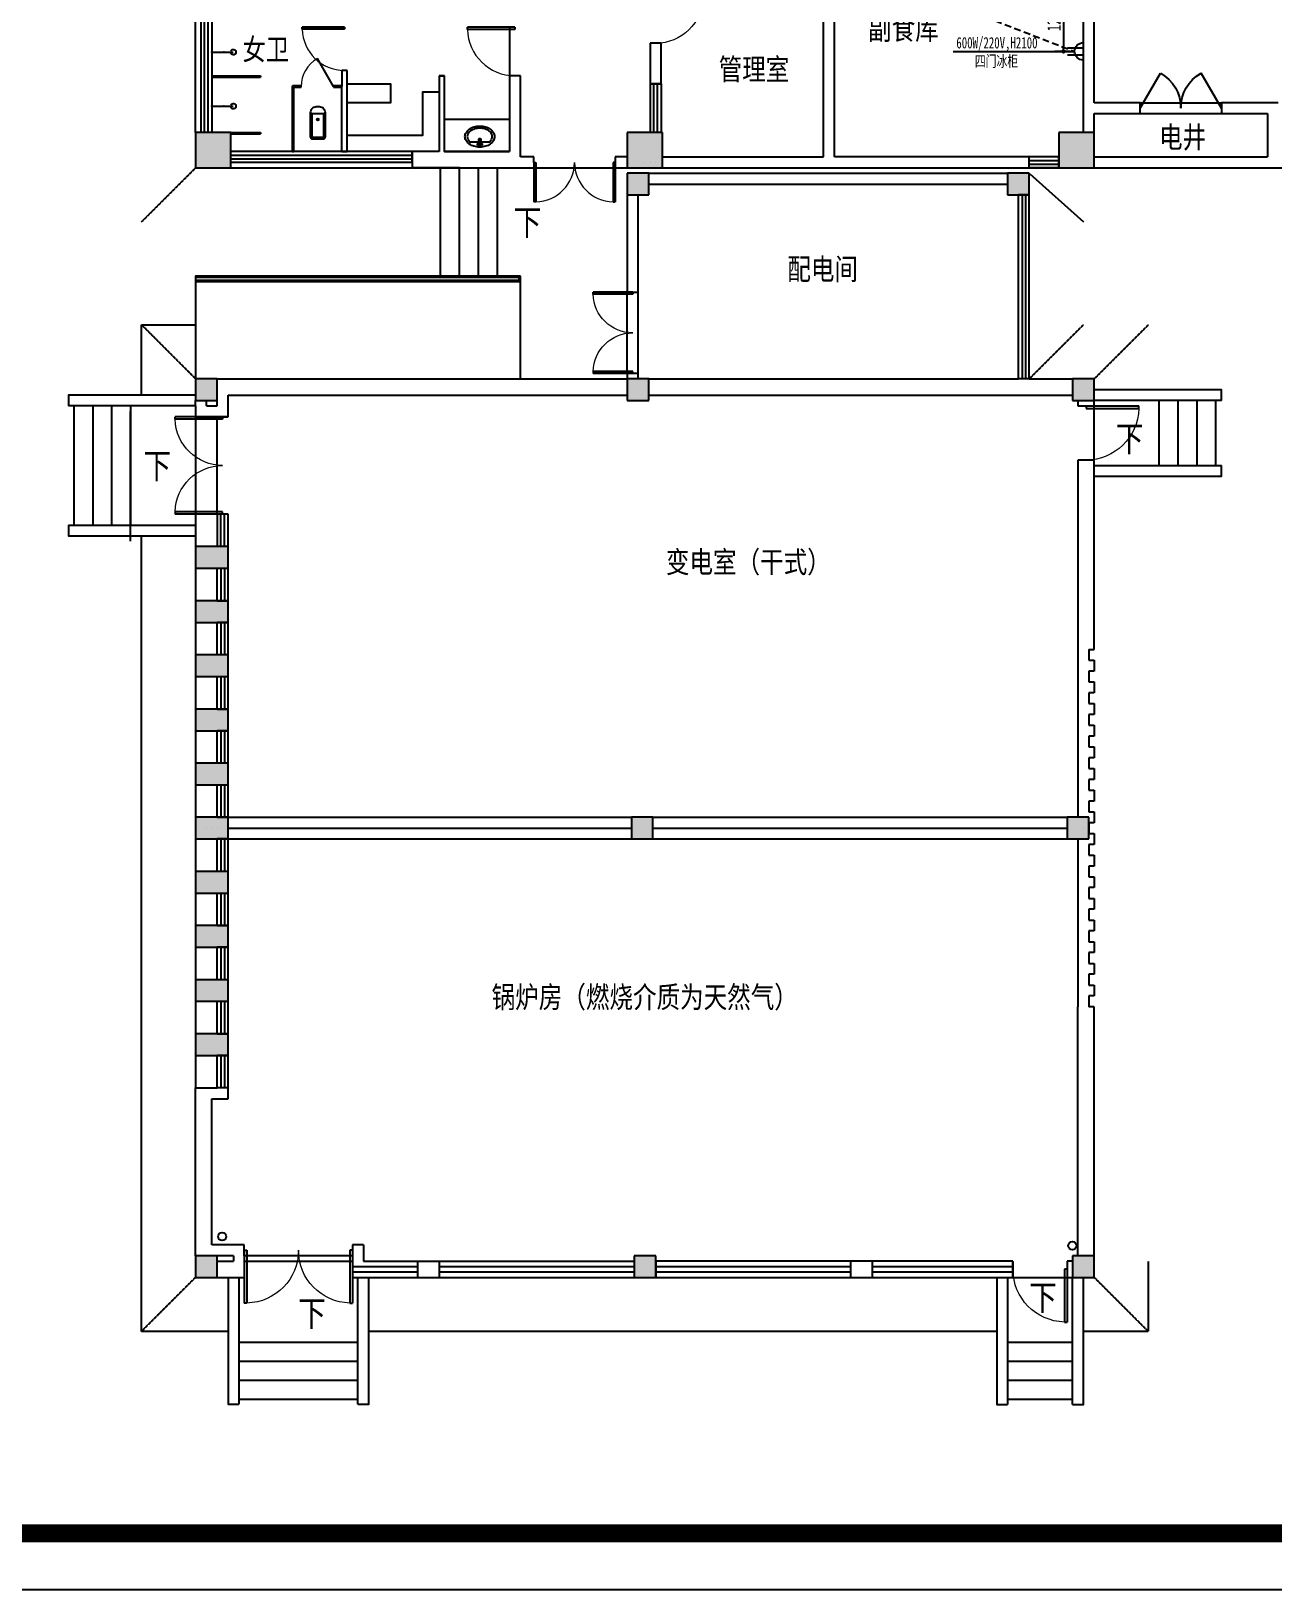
# Model space of a CAD drawing. Header units: inches. Extents: x 871252 to 1312932, y -88801 to 86720.
# Drawn here: x 887146 to 910083, y 7391 to 36188 of the extents above; entities that cross this region are included whole.
import ezdxf

# ---------------------------------------------------------------- set-up
doc = ezdxf.new("R2010")
doc.units = ezdxf.units.IN
doc.header["$MEASUREMENT"] = 0
doc.linetypes.add('DASH', pattern=[0.35, 0.25, -0.1])
doc.linetypes.add('HIDDEN', pattern=[0.375, 0.25, -0.125])
for name, color, linetype in [('COLUMN', 6, 'Continuous'), ('CURTWALL', 4, 'Continuous'), ('DIM_SYMB', 3, 'Continuous'), ('GROUND', 34, 'Continuous'), ('LATRINE', 6, 'Continuous'), ('LG', 84, 'Continuous'), ('LVTRY', 6, 'Continuous'), ('PUB_HATCH', 8, 'Continuous'), ('PUB_STRM', 4, 'Continuous'), ('PUB_TEXT', 151, 'Continuous'), ('STAIR', 6, 'Continuous'), ('WALL', 7, 'Continuous'), ('WINDOW', 3, 'Continuous'), ('供排水', 4, 'Continuous'), ('外框', 7, 'Continuous'), ('家具', 42, 'Continuous'), ('电位', 1, 'Continuous')]:
    doc.layers.add(name, color=color, linetype=linetype)
doc.styles.add('_TCH_DIM', font='stylu.ttf')
doc.styles.get("Standard").update_dxf_attribs({"font": '', "width": 0.7, "height": 250})
doc.styles.add('STYLE4', font='', dxfattribs={"width": 0.7, "height": 180})
doc.styles.get('Standard').set_extended_font_data('NSimSun')
doc.styles.get('STYLE4').set_extended_font_data('NSimSun')
doc.dimstyles.new('电路', dxfattribs={"dimscale": 80, "dimtxt": 2.5, "dimasz": 1, "dimexe": 2, "dimexo": 1, "dimtad": 1, "dimdec": 0, "dimtxsty": 'Standard', "dimblk": 'DOT', "dimcen": 1, "dimclrd": 6, "dimclre": 6, "dimclrt": 6, "dimadec": 0, "dimazin": 0, "dimtfac": 1, "dimtdec": 0, "dimtmove": 0, "dimatfit": 3, "dimfxl": 0, "dimarcsym": 0})

# ---------------------------------------------------------------- blocks, each defined once
blk = doc.blocks.new('$DorLib2D$00000231')
at = {"color": 0}
for p, q in [((-0.5, 0), (-0.25, 0.433)), ((0.5, 0), (0.25, 0.433))]:
    blk.add_line(p, q, dxfattribs=at)
for centre, start, end in [((-0.5, 0), 0, 60), ((0.5, 0), 120, 180)]:
    blk.add_arc(centre, 0.5, start, end, dxfattribs=at)
blk = doc.blocks.new('$DorLib2D$00000001')
for p, q in [((0.45, 0.975), (0.5, 0.975)), ((0.45, 0), (0.45, 0.975)), ((0.5, 0), (0.5, 0.975)), ((0.5, 0), (0.45, 0))]:
    blk.add_line(p, q)
at = {"lineweight": 13}
blk.add_arc((0.475, 0), 0.975, 91.4693, 180, dxfattribs=at)
blk = doc.blocks.new('$TCHSYS$WIN2D')
for p, q in [((-0.5, 0.5), (0.5, 0.5)), ((-0.5, 0.5), (-0.5, -0.5)), ((0.5, 0.5), (0.5, -0.5)), ((0.5, 0.1667), (-0.5, 0.1667)), ((0.5, -0.1667), (-0.5, -0.1667)), ((-0.5, -0.5), (0.5, -0.5))]:
    blk.add_line(p, q)
blk = doc.blocks.new('$DorLib2D$00000002')
for p, q in [((-0.5, 0), (-0.5, 0.4875)), ((-0.475, 0.4875), (-0.5, 0.4875)), ((-0.475, 0), (-0.475, 0.4875)), ((0.475, 0), (0.475, 0.4875)), ((0.475, 0.4875), (0.5, 0.4875)), ((0.5, 0), (0.5, 0.4875)), ((-0.5, 0), (-0.475, 0)), ((0.5, 0), (0.475, 0))]:
    blk.add_line(p, q)
at = {"lineweight": 13}
for centre, start, end in [((-0.4875, 0), 0, 88.53072), ((0.4875, 0), 91.46928, 180)]:
    blk.add_arc(centre, 0.4875, start, end, dxfattribs=at)
blk = doc.blocks.new('$lvtry$00000200')
at = {"color": 0}
for p, q in [((-110, -40, 0), (-110, -470, 0)), ((100, -30, 0), (-100, -30, 0)), ((110, -470, 0), (110, -40, 0))]:
    blk.add_line(p, q, dxfattribs=at)
at = {"color": 0, "elevation": 0}
blk.add_lwpolyline([(100, 0), (-100, 0, 0.414214), (-140, -40), (-140, -480, 0.414214), (-30, -590), (30, -590, 0.414214), (140, -480), (140, -40, 0.414214)], format="xyb", close=True, dxfattribs=at)
blk.add_lwpolyline([(140, -470), (-140, -470)], dxfattribs=at)
at = {"color": 0}
blk.add_circle((0, -359, 0), 20, dxfattribs=at)
for centre, start, end in [((-100, -40, 0), 90, 180), ((100, -40, 0), 0, 90)]:
    blk.add_arc(centre, 10, start, end, dxfattribs=at)
for p in [(0, 0), (0, -359, 0)]:
    blk.add_point(p, dxfattribs=at)
blk = doc.blocks.new('$TCHSYS$APDOOR2D')
blk.add_line((0.5, 0), (0, 0.866))
at = {"lineweight": 13}
blk.add_arc((0.5, 0), 1, 120, 180, dxfattribs=at)
blk = doc.blocks.new('$lvtry$00000168')
at = {"color": 0}
blk.add_line((0, 0), (0, -395), dxfattribs=at)
blk.add_arc((0, -395), 50, 121.0332, 58.9668, dxfattribs=at)
for p in [(0, 0), (0, -223)]:
    blk.add_point(p, dxfattribs=at)
blk = doc.blocks.new('$lvtry$00000195')
at = {"color": 0}
for p, q in [((-165, -91), (-34, -91)), ((-17, -58), (-17, -48)), ((-16, -91), (-11, -91)), ((11, -91), (165, -91)), ((17, -58), (17, -48))]:
    blk.add_line(p, q, dxfattribs=at)
blk.add_lwpolyline([(273, -195, -0.132138), (254, -266, -0.106661), (193, -332, -0.083339), (108, -374, -0.072039), (0, -389, -0.072039), (-108, -374, -0.083339), (-193, -332, -0.106661), (-254, -266, -0.132138), (-273, -195, -0.132138), (-254, -124, -0.106661), (-193, -57, -0.083339), (-108, -16, -0.072039), (0, 0, -0.072039), (108, -16, -0.083339), (193, -57, -0.106661), (254, -124, -0.132138)], format="xyb", close=True, dxfattribs=at)
blk.add_circle((0, -58), 16.7, dxfattribs=at)
for centre, radius, start, end in [((-131, -195), 101, 149.8906, 180), ((-131, -195), 101, 180, 210.1094), ((-68, -231), 174, 128.9257, 149.8906), ((-68, -158), 174, 210.1094, 234.4623), ((-165, -111), 20, 90, 128.9257), ((-40, -49), 10.1, 106.6096, 258.1648), ((-64, 218), 259, 274.7069, 282.3732), ((-75, -228), 173, 71.36, 79.1873), ((-29, -95), 6.77, 155.344, 308.3224), ((-171, 3), 166, 324.8411, 338.1337), ((-171, 3), 170, 324.8411, 331.3523), ((-29, -95), 3.37, 155.344, 308.3224), ((100, -210), 170, 132.3141, 138.8253), ((100, -210), 166, 125.5327, 138.8253), ((0, -131), 25, 112.516, 67.484), ((-12, -74), 10.6, 201.8924, 261.774), ((0, -48), 16.7, 0, 180), ((-381, -131), 372, 2.3982, 6.7627), ((0, -111), 9.9, 201.7837, 338.2163), ((64, 218), 259, 257.6268, 265.2931), ((381, -131), 372, 170.1008, 177.6018), ((75, -228), 173, 100.8127, 110.4191), ((40, -49), 10.1, 281.8352, 73.3904), ((165, -111), 20, 51.0743, 90), ((165, -111), 20, 51.0743, 90), ((68, -158), 174, 305.5377, 329.8906), ((68, -231), 174, 30.1094, 51.0743), ((131, -195), 101, 0, 30.1094), ((131, -195), 101, 329.8906, 0), ((-27, -100), 245, 234.4623, 253.5183), ((0, -9), 340, 253.5183, 270), ((0, -9), 340, 270, 286.4817), ((27, -100), 245, 286.4817, 305.5377)]:
    blk.add_arc(centre, radius, start, end, dxfattribs=at)
for p in [(0, -58), (0, -131)]:
    blk.add_point(p, dxfattribs=at)
blk = doc.blocks.new('A$C383973DD')
at = {"layer": '电位'}
for p, q in [((0, 0), (0, 503)), ((292, 316), (0, 316)), ((292, 187), (0, 187))]:
    blk.add_line(p, q, dxfattribs=at)
blk.add_arc((0, 252), 161, 270, 90, dxfattribs=at)
blk = doc.blocks.new('A$C7F97516A')
at = {"layer": '电位', "color": 4, "xscale": -1}
blk.add_blockref('A$C383973DD', (292, 0), dxfattribs=at)
blk = doc.blocks.new('A$C624B2101')
at = {"rotation": 180}
blk.add_blockref('A$C7F97516A', (292, 503), dxfattribs=at)
blk = doc.blocks.new('A$C76033D9E')
at = {"layer": '电位', "rotation": 180}
blk.add_blockref('A$C624B2101', (292, 503), dxfattribs=at)
blk = doc.blocks.new('A$C748C3124')
at = {"layer": '电位', "rotation": 90}
blk.add_blockref('A$C76033D9E', (503, 0), dxfattribs=at)
blk = doc.blocks.new('A$C42B0259F')
at = {"layer": '电位', "ltscale": 5, "xscale": -1, "rotation": 180}
blk.add_blockref('A$C748C3124', (0, 292), dxfattribs=at)
blk = doc.blocks.new('A$C46FF7360')
at = {"layer": '供排水', "color": 1, "rotation": 270}
blk.add_blockref('A$C42B0259F', (0, 503), dxfattribs=at)
blk = doc.blocks.new('A$C2916719F')
at = {"layer": '电位', "linetype": 'ByBlock', "rotation": 180}
blk.add_blockref('A$C46FF7360', (292, 503), dxfattribs=at)
blk = doc.blocks.new('A$C03132E9D')
at = {"layer": '电位', "linetype": 'ByBlock', "rotation": 270}
blk.add_blockref('A$C2916719F', (0, 292), dxfattribs=at)
blk = doc.blocks.new('A$C6B0667CD')
at = {"layer": '电位', "rotation": 89.99999999999999}
blk.add_blockref('A$C03132E9D', (292, 0), dxfattribs=at)
blk = doc.blocks.new('A$C1DA46B52')
at = {"layer": '电位', "xscale": -1, "rotation": 180}
blk.add_blockref('A$C6B0667CD', (0, 503), dxfattribs=at)
blk = doc.blocks.new('A$C30686D04')
at = {"layer": 'WALL', "color": 5, "rotation": 90}
blk.add_blockref('A$C1DA46B52', (503, 0), dxfattribs=at)
blk = doc.blocks.new('A$C10C2449B')
at = {"layer": 'WALL', "color": 5, "rotation": 90}
blk.add_blockref('A$C30686D04', (292, 0), dxfattribs=at)
blk = doc.blocks.new('A$C50093F6F')
at = {"layer": '电位', "rotation": 270}
blk.add_blockref('A$C10C2449B', (0, 292), dxfattribs=at)
blk = doc.blocks.new('A$C5F826928')
at = {"layer": '电位', "rotation": 270}
blk.add_blockref('A$C50093F6F', (0, 503), dxfattribs=at)
blk = doc.blocks.new('_DOT')
at = {"color": 0, "linetype": 'ByBlock'}
blk.add_line((-0.5, 0), (-1, 0), dxfattribs=at)
at = {"color": 0, "linetype": 'ByBlock', "const_width": 0.5}
blk.add_lwpolyline([(-0.25, 0, 1), (0.25, 0, 1)], format="xyb", close=True, dxfattribs=at)
blk = doc.blocks.new('*D152')
at = {"layer": 'Defpoints', "color": 0, "transparency": 16777216}
for p in [(906422, 37034), (906216, 35814), (906422, 35814)]:
    blk.add_point(p, dxfattribs=at)
at = {"layer": '电位', "color": 6, "lineweight": -2, "transparency": 16777216}
for p, q in [((906342, 37034), (906056, 37034)), ((906216, 36954), (906216, 35894)), ((906342, 35814), (906056, 35814))]:
    blk.add_line(p, q, dxfattribs=at)
at = {"layer": '电位', "color": 6, "lineweight": -2, "transparency": 16777216, "xscale": 80, "yscale": 80, "zscale": 80}
for p, rotation in [((906216, 37034), 90), ((906216, 35814), 270)]:
    blk.add_blockref('_DOT', p, dxfattribs=dict(at, rotation=rotation))
at = {"layer": '电位', "color": 6, "transparency": 16777216, "insert": (906041, 36424), "char_height": 250, "attachment_point": 5, "rotation": 90}
blk.add_mtext('1220', dxfattribs=at)

msp = doc.modelspace()

# ---------------------------------------------------------------- hatches: boundary and pattern name
at = {"layer": 'PUB_HATCH'}
for points in [[(890833.2, 33664.3), (890833.2, 34314.3), (890183.2, 34314.3), (890183.2, 33664.3)], [(898808.2, 33664.2), (898808.2, 34314.2), (898158.2, 34314.2), (898158.2, 33664.2)], [(906783.2, 33664.2), (906783.2, 34314.2), (906133.2, 34314.2), (906133.2, 33664.2)], [(898158.2, 33564.3), (898158.2, 33164.3), (898558.2, 33164.3), (898558.2, 33564.3)], [(905183.2, 33564.3), (905183.2, 33164.3), (905583.2, 33164.3), (905583.2, 33564.3)], [(890183.2, 29764.3), (890183.2, 29364.3), (890583.2, 29364.3), (890583.2, 29764.3)], [(898158.2, 29764.3), (898158.2, 29364.3), (898558.2, 29364.3), (898558.2, 29764.3)], [(906383.2, 29764.3), (906383.2, 29364.3), (906783.2, 29364.3), (906783.2, 29764.3)], [(890183.2, 26664.3), (890183.2, 26264.3), (890783.2, 26264.3), (890783.2, 26664.3)], [(890183.2, 25664.3), (890183.2, 25264.3), (890783.2, 25264.3), (890783.2, 25664.3)], [(890183.2, 24664.3), (890183.2, 24264.3), (890783.2, 24264.3), (890783.2, 24664.3)], [(890183.2, 23664.3), (890183.2, 23264.3), (890783.2, 23264.3), (890783.2, 23664.3)], [(890183.2, 22664.3), (890183.2, 22264.3), (890783.2, 22264.3), (890783.2, 22664.3)], [(890183.2, 21664.3), (890183.2, 21264.3), (890783.2, 21264.3), (890783.2, 21664.3)], [(898233.2, 21664.3), (898233.2, 21264.3), (898633.2, 21264.3), (898633.2, 21664.3)], [(906283.2, 21664.3), (906283.2, 21264.3), (906683.2, 21264.3), (906683.2, 21664.3)], [(890183.2, 20664.3), (890183.2, 20264.3), (890783.2, 20264.3), (890783.2, 20664.3)], [(890183.2, 19664.3), (890183.2, 19264.3), (890783.2, 19264.3), (890783.2, 19664.3)], [(890183.2, 18664.3), (890183.2, 18264.3), (890783.2, 18264.3), (890783.2, 18664.3)], [(890183.2, 17664.3), (890183.2, 17264.3), (890783.2, 17264.3), (890783.2, 17664.3)], [(890183.2, 13564.3), (890183.2, 13164.3), (890583.2, 13164.3), (890583.2, 13564.3)], [(898283.2, 13564.3), (898283.2, 13164.3), (898683.2, 13164.3), (898683.2, 13564.3)], [(906383.2, 13564.3), (906383.2, 13164.3), (906783.2, 13164.3), (906783.2, 13564.3)]]:
    msp.add_hatch(color=256, dxfattribs=at).paths.add_polyline_path(points)

# ---------------------------------------------------------------- linework, layer by layer
for points in [[(890183.2, 34314.3), (890183.2, 58264.3)], [(890833.2, 33664.3), (894173.2, 33664.3)], [(905583.2, 33664.3), (906133.2, 33664.3)], [(905591.7, 33550.2), (906583.2, 32664.3)]]:
    msp.add_lwpolyline(points)
at = {"layer": 'COLUMN'}
for p, q in [((890833.2, 34314.3), (890183.2, 34314.3)), ((890183.2, 34314.3), (890183.2, 33664.3)), ((890833.2, 33664.3), (890833.2, 34314.3)), ((898808.2, 34314.2), (898158.2, 34314.2)), ((898158.2, 34314.2), (898158.2, 33664.2)), ((898808.2, 33664.2), (898808.2, 34314.2)), ((906783.2, 34314.2), (906133.2, 34314.2)), ((906133.2, 34314.2), (906133.2, 33664.2)), ((906783.2, 33664.2), (906783.2, 34314.2)), ((890183.2, 33664.3), (890833.2, 33664.3)), ((898158.2, 33664.2), (898808.2, 33664.2)), ((898158.2, 33564.3), (898158.2, 33164.3)), ((898558.2, 33564.3), (898158.2, 33564.3)), ((898558.2, 33164.3), (898558.2, 33564.3)), ((905183.2, 33564.3), (905183.2, 33164.3)), ((905583.2, 33564.3), (905183.2, 33564.3)), ((905583.2, 33164.3), (905583.2, 33564.3)), ((906133.2, 33664.2), (906783.2, 33664.2)), ((898158.2, 33164.3), (898558.2, 33164.3)), ((905183.2, 33164.3), (905583.2, 33164.3)), ((890183.2, 29764.3), (890183.2, 29364.3)), ((890583.2, 29764.3), (890183.2, 29764.3)), ((890583.2, 29364.3), (890583.2, 29764.3)), ((898158.2, 29764.3), (898158.2, 29364.3)), ((898558.2, 29764.3), (898158.2, 29764.3)), ((898558.2, 29364.3), (898558.2, 29764.3)), ((906383.2, 29764.3), (906383.2, 29364.3)), ((906783.2, 29764.3), (906383.2, 29764.3)), ((906783.2, 29364.3), (906783.2, 29764.3)), ((890183.2, 29364.3), (890583.2, 29364.3)), ((898158.2, 29364.3), (898558.2, 29364.3)), ((906383.2, 29364.3), (906783.2, 29364.3)), ((890183.2, 26664.3), (890183.2, 26264.3)), ((890783.2, 26664.3), (890183.2, 26664.3)), ((890783.2, 26264.3), (890783.2, 26664.3)), ((890183.2, 26264.3), (890783.2, 26264.3)), ((890183.2, 25664.3), (890183.2, 25264.3)), ((890783.2, 25664.3), (890183.2, 25664.3)), ((890783.2, 25264.3), (890783.2, 25664.3)), ((890183.2, 25264.3), (890783.2, 25264.3)), ((890183.2, 24664.3), (890183.2, 24264.3)), ((890783.2, 24664.3), (890183.2, 24664.3)), ((890783.2, 24264.3), (890783.2, 24664.3)), ((890183.2, 24264.3), (890783.2, 24264.3)), ((890183.2, 23664.3), (890183.2, 23264.3)), ((890783.2, 23664.3), (890183.2, 23664.3)), ((890783.2, 23264.3), (890783.2, 23664.3)), ((890183.2, 23264.3), (890783.2, 23264.3)), ((890183.2, 22664.3), (890183.2, 22264.3)), ((890783.2, 22664.3), (890183.2, 22664.3)), ((890783.2, 22264.3), (890783.2, 22664.3)), ((890183.2, 22264.3), (890783.2, 22264.3)), ((890183.2, 21664.3), (890183.2, 21264.3)), ((890783.2, 21664.3), (890183.2, 21664.3)), ((890783.2, 21264.3), (890783.2, 21664.3)), ((898233.2, 21664.3), (898233.2, 21264.3)), ((898633.2, 21664.3), (898233.2, 21664.3)), ((898633.2, 21264.3), (898633.2, 21664.3)), ((906283.2, 21664.3), (906283.2, 21264.3)), ((906683.2, 21664.3), (906283.2, 21664.3)), ((906683.2, 21264.3), (906683.2, 21664.3)), ((890183.2, 21264.3), (890783.2, 21264.3)), ((898233.2, 21264.3), (898633.2, 21264.3)), ((906283.2, 21264.3), (906683.2, 21264.3)), ((890183.2, 20664.3), (890183.2, 20264.3)), ((890783.2, 20664.3), (890183.2, 20664.3)), ((890783.2, 20264.3), (890783.2, 20664.3)), ((890183.2, 20264.3), (890783.2, 20264.3)), ((890183.2, 19664.3), (890183.2, 19264.3)), ((890783.2, 19664.3), (890183.2, 19664.3)), ((890783.2, 19264.3), (890783.2, 19664.3)), ((890183.2, 19264.3), (890783.2, 19264.3)), ((890183.2, 18664.3), (890183.2, 18264.3)), ((890783.2, 18664.3), (890183.2, 18664.3)), ((890783.2, 18264.3), (890783.2, 18664.3)), ((890183.2, 18264.3), (890783.2, 18264.3)), ((890183.2, 17664.3), (890183.2, 17264.3)), ((890783.2, 17664.3), (890183.2, 17664.3)), ((890783.2, 17264.3), (890783.2, 17664.3)), ((890183.2, 17264.3), (890783.2, 17264.3)), ((890183.2, 13564.3), (890183.2, 13164.3)), ((890583.2, 13564.3), (890183.2, 13564.3)), ((890583.2, 13164.3), (890583.2, 13564.3)), ((898283.2, 13564.3), (898283.2, 13164.3)), ((898683.2, 13564.3), (898283.2, 13564.3)), ((898683.2, 13164.3), (898683.2, 13564.3)), ((906383.2, 13564.3), (906383.2, 13164.3)), ((906783.2, 13564.3), (906383.2, 13564.3)), ((906783.2, 13164.3), (906783.2, 13564.3)), ((890183.2, 13164.3), (890583.2, 13164.3)), ((898283.2, 13164.3), (898683.2, 13164.3)), ((906383.2, 13164.3), (906783.2, 13164.3))]:
    msp.add_line(p, q, dxfattribs=at)
at = {"layer": 'CURTWALL'}
for p, q in [((890783.2, 29064.3), (890583.2, 29064.3)), ((890783.2, 27264.3), (890583.2, 27264.3)), ((890583.2, 27264.3), (890583.2, 26664.3)), ((890649.9, 26664.3), (890649.9, 27264.3)), ((890716.5, 26664.3), (890716.5, 27264.3)), ((890783.2, 26664.3), (890783.2, 27264.3))]:
    msp.add_line(p, q, dxfattribs=at)
at = {"layer": 'DIM_SYMB'}
for points in [[(895910.3, 32664.3, 0, 0, 0), (895000.2, 32664.3, 112, 0, 0), (894580.2, 32664.3, 0, 0, 0)], [(907540.5, 28667.8, 0, 0, 0), (908763.8, 28667.8, 112, 0, 0), (909183.8, 28667.8, 0, 0, 0)], [(889070.7, 28164.3, 0, 0, 0), (888010.6, 28164.3, 112, 0, 0), (887590.6, 28164.3, 0, 0, 0)], [(905686.8, 12406.9, 0, 0, 0), (905686.8, 11183.7, 112, 0, 0), (905686.8, 10763.7, 0, 0, 0)], [(892183.2, 12115.7, 0, 0, 0), (892183.2, 11465.2, 112, 0, 0), (892183.2, 11045.2, 0, 0, 0)]]:
    msp.add_lwpolyline(points, format="xyseb", dxfattribs=at)
at = {"layer": 'GROUND', "linetype": 'DASH'}
for points in [[(889183.2, 32664.3), (890183.2, 33664.3)], [(889183.2, 29464.3), (889183.2, 30764.3), (890183.2, 30764.3)], [(889183.2, 30764.3), (890183.2, 29764.3)], [(905583.2, 29764.3), (906583.2, 30764.3)], [(906783.2, 29764.3), (907783.2, 30764.3)], [(890783.2, 12164.3), (889183.2, 12164.3), (889183.2, 26864.3)], [(907783.2, 13464.3), (907783.2, 12164.3), (906583.2, 12164.3)], [(890183.2, 13164.3), (889183.2, 12164.3)], [(906783.2, 13164.3), (907783.2, 12164.3)], [(904983.2, 12164.3), (893383.2, 12164.3)]]:
    msp.add_lwpolyline(points, dxfattribs=at)
at = {"layer": 'LATRINE'}
for p, q in [((890483.2, 35364.3), (891383.2, 35364.3)), ((890483.2, 35364.3), (890483.2, 35339.3)), ((890483.2, 35339.3), (891383.2, 35339.3)), ((891383.2, 35364.3), (891383.2, 35339.3)), ((891970.7, 33964.3), (891970.7, 35176.8)), ((892133.2, 35176.8), (891970.7, 35176.8)), ((891995.7, 33964.3), (891995.7, 35151.8)), ((891995.7, 35151.8), (892133.2, 35151.8)), ((892133.2, 35151.8), (892133.2, 35176.8)), ((892883.2, 35176.8), (892733.2, 35176.8)), ((892733.2, 35176.8), (892733.2, 35151.8)), ((892733.2, 35151.8), (892883.2, 35151.8)), ((890833.2, 34314.3), (891383.2, 34314.3)), ((890833.2, 34289.3), (891383.2, 34289.3)), ((891383.2, 34314.3), (891383.2, 34289.3)), ((891970.7, 33964.3), (891995.7, 33964.3))]:
    msp.add_line(p, q, dxfattribs=at)
at = {"layer": 'LG'}
msp.add_lwpolyline([(890183.2, 31589.3), (896158.2, 31589.3), (896158.2, 31639.3), (890183.2, 31639.3)], dxfattribs=at)
at = {"layer": 'LVTRY'}
msp.add_lwpolyline([(895983.2, 33964.3), (894783.2, 33964.3), (894783.2, 34564.3), (895983.2, 34564.3)], close=True, dxfattribs=at)
at = {"layer": 'PUB_STRM'}
for centre in [(890673.9, 13917.7), (906380.4, 13749)]:
    msp.add_circle(centre, 75, dxfattribs=at)
at = {"layer": 'STAIR'}
for p, q in [((895058.2, 33664.3), (894173.2, 33664.3)), ((894708.2, 31664.3), (894708.2, 33664.3)), ((895058.2, 31664.3), (895058.2, 33664.3)), ((895408.2, 31664.3), (895408.2, 33664.3)), ((895758.2, 31664.3), (895758.2, 33664.3)), ((895058.2, 31664.3), (894173.2, 31664.3)), ((890183.2, 29264.3), (887833.2, 29264.3)), ((887933.2, 29264.3), (887933.2, 27064.3)), ((888983.2, 26764.3), (888983.2, 29164.3)), ((909133.2, 29364.3), (906783.2, 29364.3)), ((907983.2, 28164.3), (907983.2, 29364.3)), ((907983.2, 28264.3), (907983.2, 29364.3)), ((908333.2, 28164.3), (908333.2, 29364.3)), ((908683.2, 28164.3), (908683.2, 29364.3)), ((909033.2, 28164.3), (909033.2, 29364.3)), ((906783.2, 28164.3), (909133.2, 28164.3)), ((887833.2, 27064.3), (890183.2, 27064.3)), ((891083.2, 13464.3), (893083.2, 13464.3)), ((890983.2, 13164.3), (890983.2, 10823.8)), ((893183.2, 10823.8), (893183.2, 13164.3)), ((905183.2, 13164.3), (905183.2, 10814.3)), ((906383.2, 10814.3), (906383.2, 13164.3)), ((905183.2, 11964.3), (906383.2, 11964.3)), ((905283.2, 11964.2), (906383.2, 11964.3)), ((905183.2, 11614.3), (906383.2, 11614.3)), ((905183.2, 11264.3), (906383.2, 11264.3)), ((905183.2, 10914.3), (906383.2, 10914.3))]:
    msp.add_line(p, q, dxfattribs=at)
at = {"layer": 'STAIR', "ltscale": 3}
for p, q in [((890183.2, 31664.3), (896183.2, 31664.3)), ((890183.2, 31564.3), (896183.2, 31564.3))]:
    msp.add_line(p, q, dxfattribs=at)
at = {"layer": 'STAIR'}
for points in [[(909783.2, 33664.3), (939433.2, 33664.3)], [(896183.2, 31664.3), (890183.2, 31664.3), (890183.2, 29664.3)], [(896183.2, 29764.3), (896183.2, 31664.3)], [(890183.2, 29464.3), (887833.2, 29464.3), (887833.2, 29264.3)], [(909133.2, 29364.3), (909133.2, 29564.3), (906783.2, 29564.3)], [(888283.2, 29264.3), (888283.2, 27064.3)], [(888633.2, 29264.3), (888633.2, 27064.3)], [(888983.2, 29264.3), (888983.2, 27064.3)], [(890183.2, 29264.3), (890183.2, 27064.3)], [(906783.2, 27964.3), (909133.2, 27964.3), (909133.2, 28164.3)], [(887833.2, 27064.3), (887833.2, 26864.3), (890183.2, 26864.3)], [(890183.2, 27064.3), (890183.2, 16664.3)], [(890783.2, 13164.3), (890783.2, 10823.8), (890983.2, 10823.8)], [(893183.2, 10823.8), (893383.2, 10823.8), (893383.2, 13164.3)], [(904983.2, 13164.3), (904983.2, 10814.3), (905183.2, 10814.3)], [(906383.2, 10814.3), (906583.2, 10814.3), (906583.2, 13164.3)], [(890983.2, 11964.3), (893183.2, 11964.3)], [(890983.2, 11614.3), (893183.2, 11614.3)], [(890983.2, 11264.3), (893183.2, 11264.3)], [(890983.2, 10914.3), (893183.2, 10914.3)]]:
    msp.add_lwpolyline(points, dxfattribs=at)
at = {"layer": 'WALL'}
for p, q in [((906783.2, 34864.3), (906783.2, 38964.3)), ((906583.2, 34764.3), (906583.2, 38864.3)), ((901983.2, 33864.3), (901983.2, 37164.3)), ((901783.2, 33864.3), (901783.2, 36964.3)), ((898783.2, 35964.3), (898583.2, 35964.3)), ((898583.2, 35964.3), (898583.2, 35214.2)), ((898783.2, 35214.2), (898783.2, 35964.3)), ((892983.2, 35464.3), (892883.2, 35464.3)), ((892883.2, 35464.3), (892883.2, 35164.3)), ((892983.2, 35164.3), (892983.2, 35464.3)), ((892883.2, 33964.3), (892883.2, 35164.3)), ((892983.2, 33964.3), (892983.2, 35164.3)), ((894783.2, 35364.3), (894683.2, 35364.3)), ((894683.2, 35364.3), (894683.2, 33964.3)), ((894783.2, 33964.3), (894783.2, 35364.3)), ((896183.2, 35364.3), (895983.2, 35364.3)), ((895983.2, 35364.3), (895983.2, 33964.3)), ((896183.2, 33864.3), (896183.2, 35364.3)), ((898583.2, 35214.2), (898783.2, 35214.2)), ((907633.2, 34864.3), (906783.2, 34864.3)), ((907633.2, 34664.3), (907633.2, 34864.3)), ((910183.2, 34864.3), (909133.2, 34864.3)), ((909133.2, 34864.3), (909133.2, 34664.3)), ((906583.2, 34314.2), (906583.2, 34764.3)), ((906783.2, 34664.3), (907633.2, 34664.3)), ((906783.2, 34314.2), (906783.2, 34664.3)), ((909133.2, 34664.3), (909983.2, 34664.3)), ((909983.2, 34664.3), (909983.2, 34564.3)), ((909983.2, 34564.3), (909983.2, 33864.3)), ((892883.2, 33964.3), (892983.2, 33964.3)), ((894683.2, 33964.3), (894183.2, 33964.3)), ((894183.2, 33964.3), (894183.2, 33764.3)), ((894183.2, 33764.3), (894183.2, 33664.3)), ((894783.2, 33964.3), (895983.2, 33964.3)), ((896433.2, 33864.3), (896183.2, 33864.3)), ((896433.2, 33764.3), (896433.2, 33864.3)), ((898158.2, 33864.3), (897933.2, 33864.3)), ((897933.2, 33864.3), (897933.2, 33764.3)), ((898483.2, 33764.3), (898483.2, 33764.3)), ((898583.2, 33764.3), (898583.2, 33764.3)), ((898683.2, 33764.3), (898683.2, 33764.3)), ((898808.2, 33864.3), (901783.2, 33864.3)), ((905583.2, 33864.3), (901983.2, 33864.3)), ((905583.2, 33764.3), (905583.2, 33864.3)), ((906783.2, 33864.3), (909983.2, 33864.3)), ((894183.2, 33664.3), (896433.2, 33664.3)), ((897933.2, 33664.3), (898158.2, 33664.3)), ((898558.2, 33564.3), (905183.2, 33564.3)), ((898808.2, 33664.2), (905583.2, 33664.3)), ((906783.2, 33664.3), (910183.2, 33664.3)), ((898158.2, 33164.3), (898158.2, 31364.3)), ((898358.2, 31364.3), (898358.2, 33164.3)), ((898558.2, 33364.3), (905183.2, 33364.3)), ((898158.2, 31364.3), (898358.2, 31364.3)), ((890583.2, 29764.3), (890683.2, 29764.3)), ((890683.2, 29764.3), (898158.2, 29764.3)), ((898358.2, 29864.3), (898158.2, 29864.3)), ((898158.2, 29864.3), (898158.2, 29764.3)), ((898358.2, 29764.3), (898358.2, 29864.3)), ((898558.2, 29764.3), (905383.2, 29764.3)), ((905583.2, 29764.3), (905383.2, 29764.3)), ((905583.2, 29764.3), (906383.2, 29764.3)), ((890583.2, 29264.3), (890583.2, 29464.3)), ((890783.2, 29064.3), (890783.2, 29464.3)), ((890783.2, 29464.3), (898158.2, 29464.3)), ((898558.2, 29464.3), (905483.2, 29464.3)), ((905483.2, 29464.3), (906383.2, 29464.3)), ((890183.2, 29264.3), (890183.2, 29364.3)), ((890183.2, 29264.3), (890183.2, 29264.3)), ((890183.2, 29264.3), (890183.2, 29064.3)), ((890383.2, 29264.3), (890383.2, 29364.3)), ((890383.2, 29264.3), (890583.2, 29264.3)), ((906483.2, 29364.3), (906483.2, 29264.3)), ((906483.2, 29264.3), (906783.2, 29264.3)), ((906783.2, 29264.3), (906783.2, 29364.3)), ((890183.2, 29064.3), (890283.2, 29064.3)), ((890283.2, 29064.3), (890783.2, 29064.3)), ((906783.2, 28264.3), (906483.2, 28264.3)), ((906483.2, 28264.3), (906483.2, 24764.3)), ((906783.2, 24764.3), (906783.2, 28264.3)), ((906483.2, 24764.3), (906483.2, 24564.3)), ((906483.2, 24564.3), (906483.2, 24364.3)), ((906683.2, 24764.3), (906783.2, 24764.3)), ((906683.2, 24764.3), (906683.2, 24564.3)), ((906683.2, 24564.3), (906783.2, 24564.3)), ((906783.2, 24564.3), (906783.2, 24364.3)), ((906483.2, 24364.3), (906483.2, 24164.3)), ((906783.2, 24364.3), (906683.2, 24364.3)), ((906683.2, 24364.3), (906683.2, 24164.3)), ((906483.2, 24164.3), (906483.2, 23964.3)), ((906483.2, 23964.3), (906483.2, 23764.3)), ((906683.2, 24164.3), (906783.2, 24164.3)), ((906783.2, 23964.3), (906683.2, 23964.3)), ((906683.2, 23964.3), (906683.2, 23764.3)), ((906783.2, 24164.3), (906783.2, 23964.3)), ((906483.2, 23764.3), (906483.2, 23564.3)), ((906683.2, 23764.3), (906783.2, 23764.3)), ((906783.2, 23764.3), (906783.2, 23564.3)), ((906483.2, 23564.3), (906483.2, 23364.3)), ((906483.2, 23364.3), (906483.2, 23164.3)), ((906783.2, 23564.3), (906683.2, 23564.3)), ((906683.2, 23564.3), (906683.2, 23364.3)), ((906683.2, 23364.3), (906783.2, 23364.3)), ((906783.2, 23364.3), (906783.2, 23164.3)), ((906483.2, 23164.3), (906483.2, 22964.3)), ((906783.2, 23164.3), (906683.2, 23164.3)), ((906683.2, 23164.3), (906683.2, 22964.3)), ((906483.2, 22964.3), (906483.2, 22764.3)), ((906483.2, 22764.3), (906483.2, 22564.3)), ((906683.2, 22964.3), (906783.2, 22964.3)), ((906783.2, 22764.3), (906683.2, 22764.3)), ((906683.2, 22764.3), (906683.2, 22564.3)), ((906783.2, 22964.3), (906783.2, 22764.3)), ((906483.2, 22564.3), (906483.2, 22364.3)), ((906683.2, 22564.3), (906783.2, 22564.3)), ((906783.2, 22564.3), (906783.2, 22364.3)), ((906483.2, 22364.3), (906483.2, 22164.3)), ((906783.2, 22364.3), (906683.2, 22364.3)), ((906683.2, 22364.3), (906683.2, 22164.3)), ((906483.2, 22164.3), (906483.2, 21964.3)), ((906483.2, 21964.3), (906483.2, 21764.3)), ((906683.2, 22164.3), (906783.2, 22164.3)), ((906783.2, 21964.3), (906683.2, 21964.3)), ((906683.2, 21964.3), (906683.2, 21764.3)), ((906783.2, 22164.3), (906783.2, 21964.3)), ((890783.2, 21664.3), (898233.2, 21664.3)), ((898633.2, 21664.3), (906283.2, 21664.3)), ((906483.2, 21764.3), (906483.2, 21664.3)), ((906683.2, 21764.3), (906783.2, 21764.3)), ((906783.2, 21764.3), (906783.2, 21564.3)), ((890383.2, 21464.3), (890383.2, 21464.3)), ((890483.2, 21464.3), (890483.2, 21464.3)), ((890583.2, 21464.3), (890583.2, 21464.3)), ((890783.2, 21464.3), (898233.2, 21464.3)), ((890783.2, 21464.3), (898233.2, 21464.3)), ((898633.2, 21464.3), (906283.2, 21464.3)), ((898633.2, 21464.3), (906283.2, 21464.3)), ((906583.2, 21564.3), (906583.2, 21564.3)), ((906583.2, 21464.3), (906583.2, 21464.3)), ((906583.2, 21364.3), (906583.2, 21364.3)), ((906783.2, 21364.3), (906783.2, 21164.3)), ((890783.2, 21264.3), (898233.2, 21264.3)), ((898633.2, 21264.3), (906283.2, 21264.3)), ((906483.2, 21264.3), (906483.2, 21164.3)), ((906483.2, 21164.3), (906483.2, 20964.3)), ((906783.2, 21164.3), (906683.2, 21164.3)), ((906683.2, 21164.3), (906683.2, 20964.3)), ((906483.2, 20964.3), (906483.2, 20764.3)), ((906483.2, 20764.3), (906483.2, 20564.3)), ((906683.2, 20964.3), (906783.2, 20964.3)), ((906783.2, 20764.3), (906683.2, 20764.3)), ((906683.2, 20764.3), (906683.2, 20564.3)), ((906783.2, 20964.3), (906783.2, 20764.3)), ((906483.2, 20564.3), (906483.2, 20364.3)), ((906683.2, 20564.3), (906783.2, 20564.3)), ((906783.2, 20564.3), (906783.2, 20364.3)), ((906483.2, 20364.3), (906483.2, 20164.3)), ((906483.2, 20164.3), (906483.2, 19964.3)), ((906783.2, 20364.3), (906683.2, 20364.3)), ((906683.2, 20364.3), (906683.2, 20164.3)), ((906683.2, 20164.3), (906783.2, 20164.3)), ((906783.2, 20164.3), (906783.2, 19964.3)), ((906483.2, 19964.3), (906483.2, 19764.3)), ((906783.2, 19964.3), (906683.2, 19964.3)), ((906683.2, 19964.3), (906683.2, 19764.3)), ((906483.2, 19764.3), (906483.2, 19564.3)), ((906683.2, 19764.3), (906783.2, 19764.3)), ((906783.2, 19764.3), (906783.2, 19564.3)), ((906483.2, 19564.3), (906483.2, 19364.3)), ((906483.2, 19364.3), (906483.2, 19164.3)), ((906783.2, 19564.3), (906683.2, 19564.3)), ((906683.2, 19564.3), (906683.2, 19364.3)), ((906683.2, 19364.3), (906783.2, 19364.3)), ((906783.2, 19364.3), (906783.2, 19164.3)), ((906483.2, 19164.3), (906483.2, 18964.3)), ((906783.2, 19164.3), (906683.2, 19164.3)), ((906683.2, 19164.3), (906683.2, 18964.3)), ((906483.2, 18964.3), (906483.2, 18764.3)), ((906483.2, 18764.3), (906483.2, 18564.3)), ((906683.2, 18964.3), (906783.2, 18964.3)), ((906783.2, 18764.3), (906683.2, 18764.3)), ((906683.2, 18764.3), (906683.2, 18564.3)), ((906783.2, 18964.3), (906783.2, 18764.3)), ((906483.2, 18564.3), (906483.2, 18364.3)), ((906683.2, 18564.3), (906783.2, 18564.3)), ((906783.2, 18564.3), (906783.2, 18364.3)), ((906483.2, 18364.3), (906483.2, 18164.3)), ((906483.2, 13564.3), (906483.2, 18164.3)), ((906783.2, 18364.3), (906683.2, 18364.3)), ((906683.2, 18364.3), (906683.2, 18164.3)), ((906783.2, 18164.3), (906683.2, 18164.3)), ((906783.2, 13564.3), (906783.2, 18164.3)), ((890183.2, 16664.3), (890583.2, 16664.3)), ((890183.2, 13664.3), (890183.2, 16664.3)), ((890483.2, 16464.3), (890783.2, 16464.3)), ((890483.2, 13764.3), (890483.2, 16464.3)), ((890783.2, 16664.3), (890583.2, 16664.3)), ((890783.2, 16464.3), (890783.2, 16664.3)), ((890183.2, 13564.3), (890183.2, 13664.3)), ((890983.2, 13764.3), (890483.2, 13764.3)), ((890883.2, 13564.3), (890483.2, 13564.3)), ((890883.2, 13564.3), (890883.2, 13464.3)), ((891083.2, 13764.3), (890983.2, 13764.3)), ((891083.2, 13564.3), (891083.2, 13764.3)), ((891083.2, 13564.3), (891083.2, 13164.3)), ((893283.2, 13764.3), (893083.2, 13764.3)), ((893083.2, 13764.3), (893083.2, 13564.3)), ((893083.2, 13564.3), (893083.2, 13164.3)), ((893283.2, 13764.3), (893283.2, 13464.3)), ((890583.2, 13464.3), (890883.2, 13464.3)), ((893283.2, 13464.3), (898283.2, 13464.3)), ((905283.2, 13464.3), (898683.2, 13464.3)), ((905283.2, 13164.3), (905283.2, 13464.3)), ((906383.2, 13464.3), (906283.2, 13464.3)), ((906283.2, 13464.3), (906283.2, 13164.3)), ((890583.2, 13164.3), (891083.2, 13164.3)), ((893083.2, 13164.3), (898283.2, 13164.3)), ((898683.2, 13164.3), (905283.2, 13164.3)), ((906283.2, 13164.3), (906383.2, 13164.3))]:
    msp.add_line(p, q, dxfattribs=at)
msp.add_lwpolyline([(906783.2, 21564.3), (906683.2, 21564.3), (906683.2, 21364.3), (906783.2, 21364.3)], dxfattribs=at)
at = {"layer": 'WINDOW'}
for p, q in [((895983.2, 36264.3), (895983.2, 35364.3)), ((907633.2, 34864.3), (909133.2, 34864.3)), ((907633.2, 34664.3), (909133.2, 34664.3)), ((896433.2, 33664.3), (897933.2, 33664.3)), ((898158.2, 29864.3), (898158.2, 31364.3)), ((898358.2, 29864.3), (898358.2, 31364.3)), ((906783.2, 28264.3), (906783.2, 29264.3)), ((890583.2, 27264.3), (890583.2, 29064.3)), ((893083.2, 13564.3), (891083.2, 13564.3)), ((905283.2, 13164.3), (906283.2, 13164.3))]:
    msp.add_line(p, q, dxfattribs=at)
at = {"layer": 'WINDOW', "linetype": 'DASH'}
for p, q in [((894683.2, 35364.3), (894783.2, 35364.3)), ((893083.2, 13464.3), (893083.2, 13164.3)), ((893083.2, 13364.3), (894283.2, 13364.3)), ((893083.2, 13264.3), (894283.2, 13264.3)), ((894283.2, 13464.3), (894283.2, 13164.3)), ((894683.2, 13464.3), (894683.2, 13164.3)), ((894683.2, 13364.3), (898283.2, 13364.3)), ((894683.2, 13264.3), (898283.2, 13264.3)), ((898283.2, 13464.3), (898283.2, 13164.3)), ((898683.2, 13464.3), (898683.2, 13164.3)), ((898683.2, 13364.3), (902283.2, 13364.3)), ((898683.2, 13264.3), (902283.2, 13264.3)), ((902283.2, 13464.3), (902283.2, 13164.3)), ((902683.2, 13464.3), (902683.2, 13164.3)), ((902683.2, 13364.3), (905283.2, 13364.3)), ((902683.2, 13264.3), (905283.2, 13264.3)), ((905283.2, 13464.3), (905283.2, 13164.3))]:
    msp.add_line(p, q, dxfattribs=at)
at = {"layer": '外框', "lineweight": -2}
msp.add_line((986308.8, 7391.5), (873103.7, 7391.5), dxfattribs=at)
at = {"layer": '外框', "lineweight": -2, "const_width": 330.9}
msp.add_lwpolyline([(877501.9, 8435.7), (981742.4, 8435.7, 0.4142136), (985051.7, 11744.9), (985051.7, 82339.2, 0.4142136), (981742.4, 85648.4), (877501.9, 85648.4, 0.4142136), (874192.7, 82339.2), (874192.7, 11744.9, 0.4142136)], format="xyb", close=True, dxfattribs=at)
at = {"layer": '家具'}
for points in [[(892983.2, 35214.3), (893783.2, 35214.3), (893783.2, 34864.3), (892983.2, 34864.3)], [(892983.2, 34264.3), (894383.2, 34264.3), (894383.2, 35064.3), (894683.2, 35064.3)]]:
    msp.add_lwpolyline(points, dxfattribs=at)
at = {"layer": '电位', "linetype": 'HIDDEN', "ltscale": 500}
msp.add_line((902159, 37461.6), (906421.9, 35814.3), dxfattribs=at)
at = {"layer": '电位', "color": 4}
msp.add_line((904179.7, 35814.3), (906421.9, 35814.3), dxfattribs=at)

# ---------------------------------------------------------------- block references
at = {"layer": 'LATRINE', "xscale": -600, "yscale": -600, "zscale": 25, "rotation": 179.9999999985326}
msp.add_blockref('$TCHSYS$APDOOR2D', (892433.2, 35164.3), dxfattribs=at)
at = {"layer": 'LVTRY', "yscale": -1, "rotation": 270}
for p in [(890483.2, 35801.8), (890483.2, 34801.8)]:
    msp.add_blockref('$lvtry$00000168', p, dxfattribs=at)
at = {"layer": 'LVTRY', "rotation": 180}
for name, p in [('$lvtry$00000200', (892441.1, 34198.2, 0)), ('$lvtry$00000195', (895433.2, 34045.9))]:
    msp.add_blockref(name, p, dxfattribs=at)
at = {"layer": 'WINDOW'}
for name, p, xscale, yscale, zscale, rotation in [('$TCHSYS$WIN2D', (890383.2, 35851.8), -3075, -200, -3075, 90), ('$DorLib2D$00000001', (898683.2, 36414.3), 900, -900, 900, 90), ('$DorLib2D$00000001', (892933.2, 35864.3), 800, 800, 800, 90), ('$DorLib2D$00000001', (896083.2, 35814.3), -900, -900, -900, 270), ('$TCHSYS$WIN2D', (898683.2, 34764.2), -900, -200, -900, 90), ('$TCHSYS$WIN2D', (905483.2, 31464.3), 3400, -200, 3400, 90), ('$DorLib2D$00000002', (898258.2, 30614.3), -1500, 1500, -1500, 90), ('$DorLib2D$00000001', (906633.2, 28764.3), 1000, -1000, 1000, 90), ('$DorLib2D$00000002', (890683.2, 28164.3), -1800, 1800, -1800, 89.99999999998514), ('$TCHSYS$WIN2D', (890683.2, 25964.3), 600, 200, 600, 90), ('$TCHSYS$WIN2D', (890683.2, 24964.3), 600, -200, 600, 90), ('$TCHSYS$WIN2D', (890683.2, 23964.3), 600, 200, 600, 89.99999999997779), ('$TCHSYS$WIN2D', (890683.2, 22964.3), 600, -200, 600, 90), ('$TCHSYS$WIN2D', (890683.2, 21964.3), 600, 200, 600, 90), ('$TCHSYS$WIN2D', (890683.2, 20964.3), 600, -200, 600, 90), ('$TCHSYS$WIN2D', (890683.2, 19964.3), 600, 200, 600, 90), ('$TCHSYS$WIN2D', (890683.2, 18964.3), 600, -200, 600, 90), ('$TCHSYS$WIN2D', (890683.2, 17964.3), 600, 200, 600, 90), ('$TCHSYS$WIN2D', (890683.2, 16964.3), 600, -200, 600, 90), ('$DorLib2D$00000002', (892083.2, 13664.3), -2000, 2000, -2000, 180), ('$DorLib2D$00000001', (905783.2, 13314.3), 1000, -1000, 1000, 359.9999999999867)]:
    msp.add_blockref(name, p, dxfattribs=dict(at, xscale=xscale, yscale=yscale, zscale=zscale, rotation=rotation))
for name, p, xscale, yscale, zscale in [('$DorLib2D$00000231', (908383.2, 34764.3), -1500, 1500, -1500), ('$TCHSYS$WIN2D', (892508.2, 33864.3), -3350, -200, -3350), ('$DorLib2D$00000002', (897183.2, 33764.3), -1500, -1500, -1500), ('$TCHSYS$WIN2D', (905858.2, 33764.3), -550, -200, -550)]:
    msp.add_blockref(name, p, dxfattribs=dict(at, xscale=xscale, yscale=yscale, zscale=zscale))
at = {"layer": '电位'}
msp.add_blockref('A$C5F826928', (906291.5, 35562.7), dxfattribs=at)

# ---------------------------------------------------------------- texts
at = {"layer": 'PUB_TEXT', "width": 0.8}
for s, height, p in [('副食库', 398.73, (902607.1, 36032.6)), ('女卫', 394.94, (891049.7, 35653.9)), ('管理室', 398.73, (899846.2, 35285)), ('配电间', 398.73, (901115.2, 31593.5)), ('变电室（干式）', 398.73, (898871.6, 26181.2)), ('锅炉房（燃烧介质为天然气）', 398.734, (895652.7, 18143.7))]:
    msp.add_text(s, height=height, dxfattribs=at).set_placement(p)
at = {"layer": 'PUB_TEXT', "color": 6, "linetype": 'DASH', "width": 0.8}
msp.add_text('电井', height=398.73, dxfattribs=at).set_placement((907981.1, 34030.9))
at = {"layer": 'PUB_TEXT', "style": '_TCH_DIM', "width": 0.8}
for p in [(896057.3, 32419.3), (907180.9, 28422.8), (889217.7, 27919.3), (905580.4, 12553.9), (892076.9, 12262.7)]:
    msp.add_text('下', height=472.6, dxfattribs=at).set_placement(p)
at = {"layer": '电位', "color": 4, "style": 'STYLE4', "width": 0.7}
for s, p in [('600W/220V,H2100', (904236.7, 35869.3)), ('四门冰柜', (904578, 35528.8))]:
    msp.add_text(s, height=210, rotation=359.98979, dxfattribs=at).set_placement(p)

# ---------------------------------------------------------------- dimensions: what is measured, and where the dimension line sits
at = {"layer": '电位', "color": 1}
dim = msp.add_linear_dim(base=(906216, 35814.3), p1=(906421.9, 37034.3), p2=(906421.9, 35814.3), angle=90, dimstyle='电路', override={"dimtmove": 1, "dimfxl": 6, "dimfxlon": 1}, dxfattribs=at)
dim.commit()
dim.dimension.update_dxf_attribs({"geometry": '*D152', "text_midpoint": (906041, 36424.3)})

doc.saveas('drawing.dxf')
